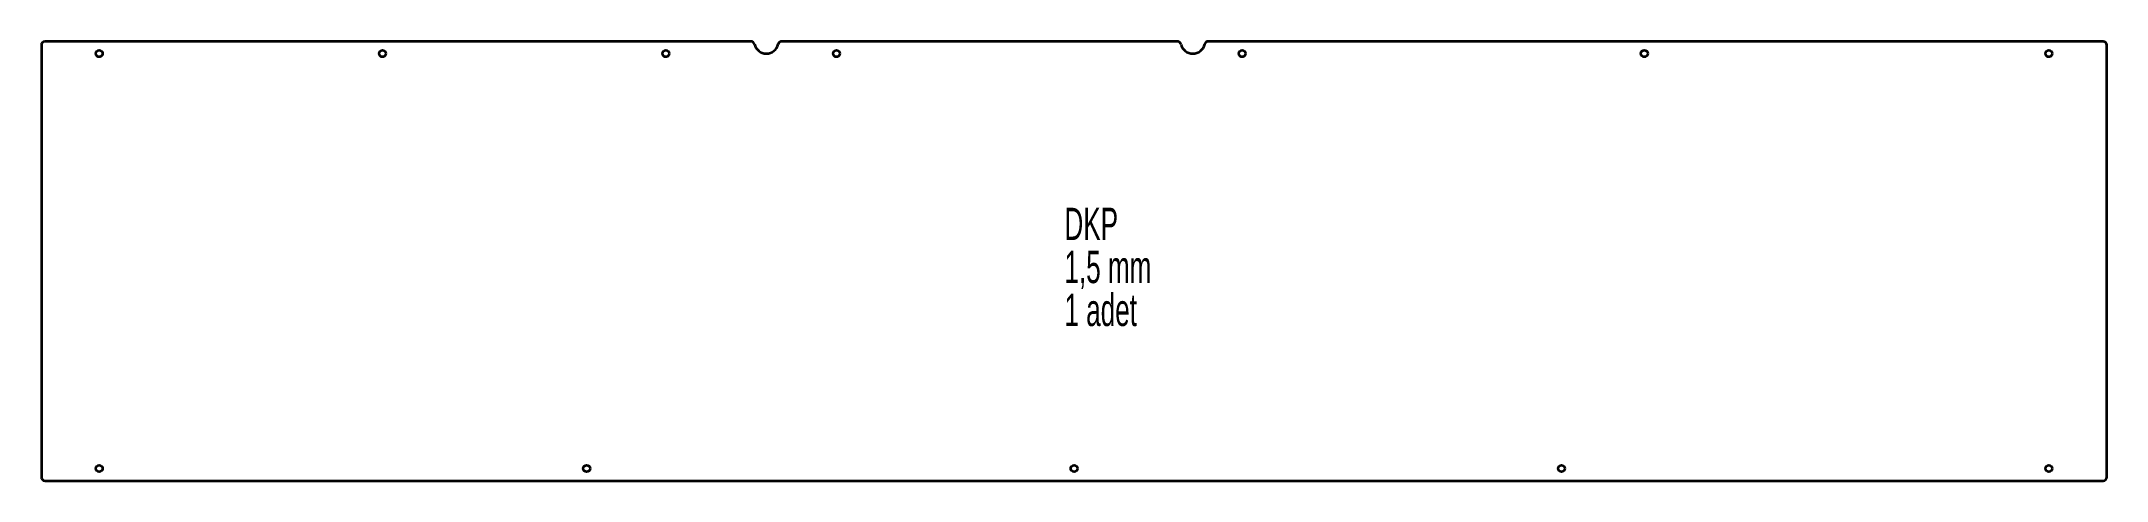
# Model space of a CAD drawing. Header units: millimetres. Extents: x -517 to 1178, y -67 to 293.
import ezdxf

# ---------------------------------------------------------------- set-up
doc = ezdxf.new("R2010")
doc.units = ezdxf.units.MM
doc.styles.add('SLDTEXTSTYLE0', font='TXT', dxfattribs={"width": 0.605})

msp = doc.modelspace()

# ---------------------------------------------------------------- linework, layer by layer
at = {"color": 7, "linetype": 'Continuous', "lineweight": 35}
for p, q in [((-517, 289.7), (-517, -64.3)), ((65.3, 292.7), (-514, 292.7)), ((415.3, 292.7), (90.6, 292.7)), ((1175, 292.7), (440.6, 292.7)), ((1178, -64.3), (1178, 289.7)), ((-514, -67.3), (1175, -67.3))]:
    msp.add_line(p, q, dxfattribs=at)
for centre in [(-469.5, 282.7), (-237, 282.7), (-4.5, 282.7), (135.5, 282.7), (468.5, 282.7), (798.5, 282.7), (1130.5, 282.7), (-469.5, -57.3), (-69.5, -57.3), (330.5, -57.3), (730.5, -57.3), (1130.5, -57.3)]:
    msp.add_circle(centre, 2.75, dxfattribs=at)
for centre, radius, start, end in [((-514, 289.7), 3, 90, 180), ((65.3, 289.7), 3, 13.3424, 90), ((78, 292.7), 10, 193.3424, 346.6576), ((90.6, 289.7), 3, 90, 166.6576), ((415.3, 289.7), 3, 13.3424, 90), ((428, 292.7), 10, 193.3424, 346.6576), ((440.6, 289.7), 3, 90, 166.6576), ((1175, 289.7), 3, 360, 90), ((-514, -64.3), 3, 180, 270), ((1175, -64.3), 3, 270, 0)]:
    msp.add_arc(centre, radius, start, end, dxfattribs=at)

# ---------------------------------------------------------------- texts
at = {"color": 7, "linetype": 'Continuous', "lineweight": 0, "char_height": 26.46, "attachment_point": 1, "style": 'SLDTEXTSTYLE0'}
for s, insert in [('DKP', (322.6, 156.4)), ('1,5 mm', (322.6, 121.1)), ('1 adet', (322.6, 85.9))]:
    msp.add_mtext(s, dxfattribs=dict(at, insert=insert))

doc.saveas('drawing.dxf')
